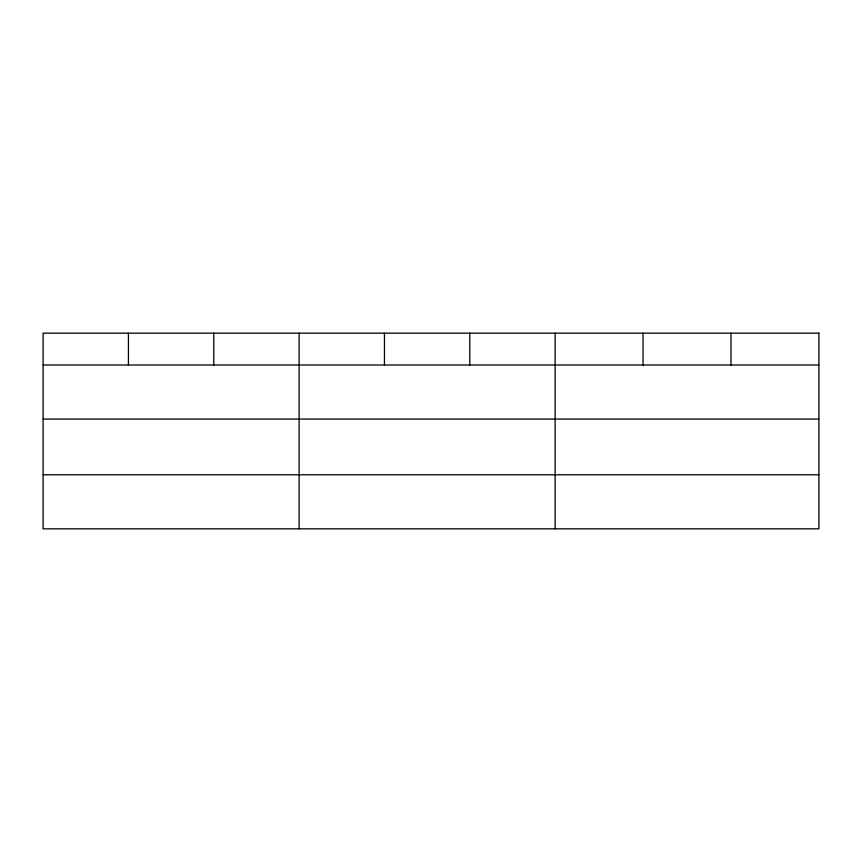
<?xml version="1.0" encoding="UTF-8"?>
<svg xmlns="http://www.w3.org/2000/svg" width="862" height="862" viewBox="0 0 862 862"><rect width="100%" height="100%" fill="white"/><g stroke="black" fill="none" stroke-linecap="round" stroke-linejoin="round"><path stroke-width="1.29" d="M43.1 365.003L818.9 365.003M43.1 419.072L818.9 419.072M43.1 474.768L818.9 474.768M730.976 333.163L730.976 365.003M643.052 333.163L643.052 365.003M555.128 333.163L555.128 528.837M469.79 333.163L469.79 365.003M384.452 333.163L384.452 365.003M299.114 333.163L299.114 528.837M213.776 333.163L213.776 365.003M128.438 333.163L128.438 365.003M818.9 333.163L43.1 333.163L43.1 528.837L818.9 528.837L818.9 333.163"/></g></svg>
